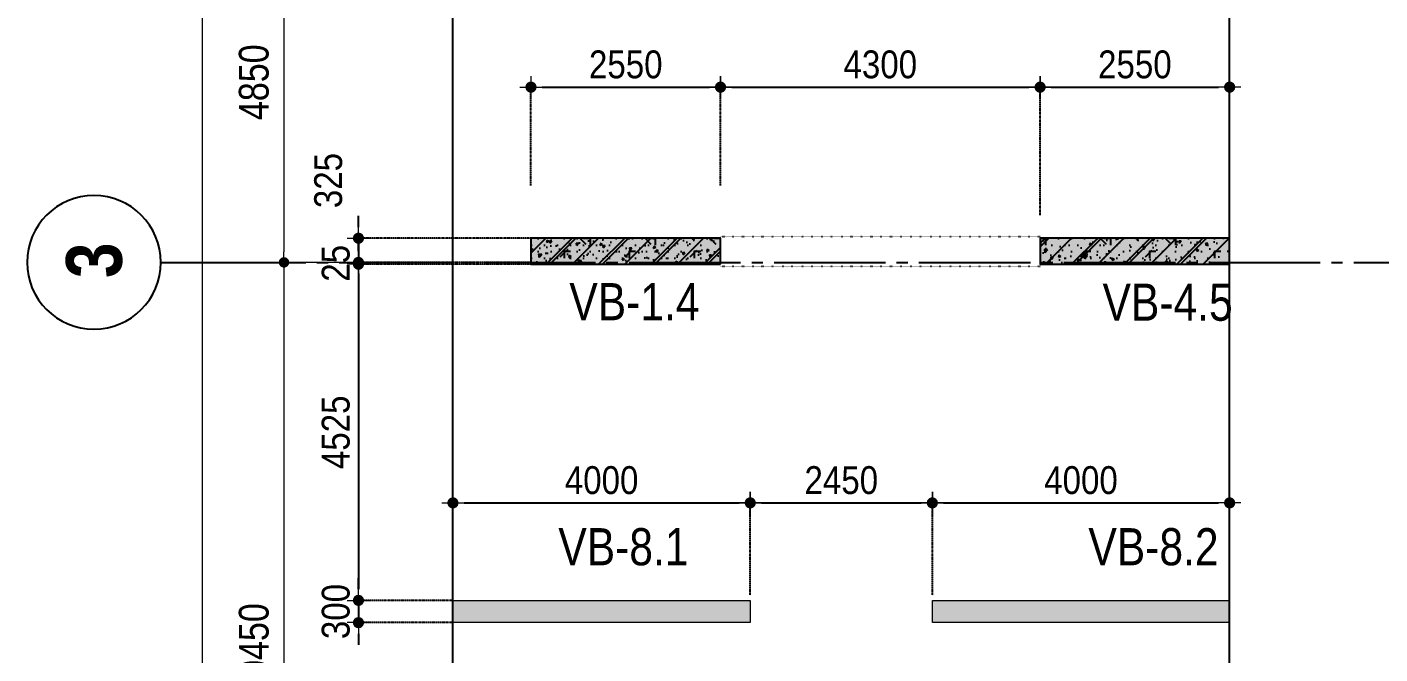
# Model space of a CAD drawing. Header units: millimetres. Extents: x -3973692 to -2843767, y 592734 to 838475.
# Drawn here: x -3077375 to -3059173, y 745760 to 754199 of the extents above; entities that cross this region are included whole.
import ezdxf
from ezdxf.enums import TextEntityAlignment as Align

# ---------------------------------------------------------------- set-up
doc = ezdxf.new("R2010")
doc.units = ezdxf.units.MM
doc.header["$MEASUREMENT"] = 0
doc.header["$PDMODE"] = 3
doc.header["$PDSIZE"] = -20
for name, pattern in [('CHG_XX_Luoi truc-Block B$0$MB_Luoi truc-150-TWB$0$Center101', [13, 10, -1, 1, -1]), ('DIVIDE2', [15.87499999999999, 6.349999999999998, -3.174999999999998, 0, -3.174999999999998, 0, -3.174999999999998]), ('DOT2', [0.125, 0, -0.125]), ('HIDDEN5', [2.8375, 1.25, -1.5875])]:
    doc.linetypes.add(name, pattern=pattern)
doc.layers.get('0').update_dxf_attribs({"lineweight": 9})
doc.layers.get('Defpoints').update_dxf_attribs({"color": 10, "lineweight": 0})
for name, color, linetype, lineweight in [("'S_General_Dim_1", 1, 'Continuous', 18), ("'S_General_Divide_3 Intermediate", 3, 'DIVIDE2', 40), ('CHG_XX_Cot_Block B-T4-7$0$Ap0302_PC', 150, 'Continuous', 9), ('CHG_XX_Cot_Block B-T4-7$0$DBAO', 3, 'Continuous', 13), ('CHG_XX_Luoi truc-Block B$0$Dim 200', 1, 'Continuous', 5), ('TEXT', 7, 'Continuous', 15)]:
    doc.layers.add(name, color=color, linetype=linetype, lineweight=lineweight)
for name, color, linetype in [('CHG_XX_Cot_Block B-T4-7$0$mb_cot tang 9-13 twb$0$Concrete Hatch', 218, 'Continuous'), ('CHG_XX_Cot_Block B-T4-7$0$mb_cot tang 9-13 twb$0$Concrete Line', 6, 'Continuous'), ('CHG_XX_Cot_Block B-T4-7$0$mb_cot tang 9-13 twb$0$Concrete Solid', 216, 'Continuous'), ('CHG_XX_Luoi truc-Block B$0$MB_Luoi truc-150-TWB$0$Grid', 34, 'Continuous'), ('CHG_XX_Luoi truc-Block B$0$MB_Luoi truc-150-TWB$0$Grid Line', 251, 'CHG_XX_Luoi truc-Block B$0$MB_Luoi truc-150-TWB$0$Center101'), ('dim', 1, 'Continuous')]:
    doc.layers.add(name, color=color, linetype=linetype)
doc.styles.add('arial', font='arial.ttf', dxfattribs={"width": 0.85})
doc.styles.add('CHG_XX_Luoi truc-Block B$0$MB_Luoi truc-150-TWB$0$Grid A-F$0$VNI-HelveCB', font='')
doc.styles.add('CHG_XX_Luoi truc-Block B$0$Star-HelCon', font='')
doc.styles.add('TTP-HelCon', font='')
doc.styles.get('CHG_XX_Luoi truc-Block B$0$MB_Luoi truc-150-TWB$0$Grid A-F$0$VNI-HelveCB').set_extended_font_data('VNI-Helve-Condense', bold=True)
doc.styles.get('CHG_XX_Luoi truc-Block B$0$Star-HelCon').set_extended_font_data('VNI-Helve-Condense')
doc.styles.get('TTP-HelCon').set_extended_font_data('VNI-Helve-Condense')
doc.dimstyles.new('150', dxfattribs={"dimscale": 150, "dimtxt": 2.5, "dimasz": 1, "dimexe": 0, "dimexo": 0, "dimgap": 0.75, "dimtad": 1, "dimdec": 0, "dimzin": 9, "dimdsep": 46, "dimtxsty": 'arial', "dimblk1": 'DIMDOT', "dimblk2": 'DIMDOT', "dimsah": 1, "dimcen": 2, "dimdle": 3, "dimclre": 8, "dimclrt": 2, "dimadec": 0, "dimazin": 0, "dimtfac": 1, "dimtdec": 0, "dimtix": 1, "dimtmove": 2, "dimatfit": 3, "dimldrblk": 'DIMPIJL', "dimfxl": 1, "dimtvp": 1.8, "dimtolj": 1, "dimtzin": 0, "dimarcsym": 0})
doc.dimstyles.new('CHG_XX_Luoi truc-Block B$0$Dim 200', dxfattribs={"dimscale": 200, "dimtxt": 2, "dimasz": 0.7, "dimexe": 1, "dimexo": 1, "dimgap": 1, "dimtad": 1, "dimdec": 0, "dimzin": 12, "dimdsep": 46, "dimtxsty": 'CHG_XX_Luoi truc-Block B$0$Star-HelCon', "dimblk": 'CHG_XX_Luoi truc-Block B$0$_Dot', "dimcen": 1, "dimclrd": 256, "dimclre": 256, "dimclrt": 3, "dimadec": 0, "dimazin": 0, "dimtfac": 1, "dimtdec": 0, "dimtix": 1, "dimtmove": 2, "dimatfit": 3, "dimldrblk": 'CHG_XX_Luoi truc-Block B$0$HTT Arrow 30', "dimfxl": 1, "dimtolj": 1, "dimtzin": 0, "dimarcsym": 0})

# ---------------------------------------------------------------- blocks, each defined once
blk = doc.blocks.new('*U3043')
at = {"layer": 'CHG_XX_Luoi truc-Block B$0$MB_Luoi truc-150-TWB$0$Grid', "lineweight": -2}
blk.add_line((0, -3), (0, 0), dxfattribs=at)
blk.add_circle((0, -9), 6, dxfattribs=at)
at = {"layer": 'CHG_XX_Luoi truc-Block B$0$MB_Luoi truc-150-TWB$0$Grid Line'}
blk.add_line((0, 0), (0, 189), dxfattribs=at)
at = {"layer": 'CHG_XX_Luoi truc-Block B$0$MB_Luoi truc-150-TWB$0$Grid', "lineweight": -2, "style": 'CHG_XX_Luoi truc-Block B$0$MB_Luoi truc-150-TWB$0$Grid A-F$0$VNI-HelveCB'}
for tag, p in [('GRIDSUB', (0, 198)), ('GRID', (0, -9))]:
    blk.add_attdef(tag, text='', height=5, dxfattribs=at).set_placement(p, align=Align.MIDDLE)
blk = doc.blocks.new('CHG_XX_Luoi truc-Block B$0$_Dot')
at = {"color": 0, "linetype": 'ByBlock', "lineweight": -2}
blk.add_line((-0.5, 0), (-1, 0), dxfattribs=at)
at = {"color": 0, "linetype": 'ByBlock', "const_width": 0.5}
blk.add_lwpolyline([(-0.25, 0, 1), (0.25, 0, 1)], format="xyb", close=True, dxfattribs=at)
blk = doc.blocks.new('*D3051')
at = {"layer": 'CHG_XX_Luoi truc-Block B$0$Dim 200', "lineweight": -2, "transparency": 16777216}
for p, q in [((8025452.756119345, 1119498.634998515), (8023615.11232847, 1119498.634998515)), ((8023815.11232847, 1119358.634998515), (8023815.11232847, 1114788.634998515)), ((8025584.807259982, 1114648.634998515), (8023615.11232847, 1114648.634998515))]:
    blk.add_line(p, q, dxfattribs=at)
at = {"layer": 'Defpoints', "color": 0, "transparency": 16777216}
for p in [(8025652.756119345, 1119498.634998515), (8023815.11232847, 1114648.634998515), (8025784.807259982, 1114648.634998515)]:
    blk.add_point(p, dxfattribs=at)
at = {"layer": 'CHG_XX_Luoi truc-Block B$0$Dim 200', "lineweight": -2, "transparency": 16777216, "xscale": 140, "yscale": 140, "zscale": 140}
for p, rotation in [((8023815.11232847, 1119498.634998515), 90), ((8023815.11232847, 1114648.634998515), 270)]:
    blk.add_blockref('CHG_XX_Luoi truc-Block B$0$_Dot', p, dxfattribs=dict(at, rotation=rotation))
at = {"layer": 'CHG_XX_Luoi truc-Block B$0$Dim 200', "color": 3, "transparency": 16777216, "insert": (8023410.845661803, 1117073.634998517), "char_height": 400, "attachment_point": 5, "rotation": 90, "style": 'CHG_XX_Luoi truc-Block B$0$Star-HelCon'}
blk.add_mtext('\\A1;4850', dxfattribs=at)
blk = doc.blocks.new('CHG_XX_Luoi truc-Block B$0$HTT Arrow 30')
blk.add_hatch(color=256).paths.add_polyline_path([(-2.5, 0.3750000000000002), (-2.5, -0.3749999999999998), (0, 0)])
at = {"color": 0, "linetype": 'ByBlock', "lineweight": -2}
for p, q in [((0, 0), (-2.5, 0.3750000000000002)), ((-2.5, -0.3749999999999998), (-2.5, 0.3750000000000002)), ((0, 0), (-2.5, -0.3749999999999998))]:
    blk.add_line(p, q, dxfattribs=at)
blk = doc.blocks.new('*D3052')
at = {"layer": 'CHG_XX_Luoi truc-Block B$0$Dim 200', "lineweight": -2, "transparency": 16777216}
for p, q in [((8025584.807259982, 1114648.634998515), (8023615.11232847, 1114648.634998515)), ((8023815.11232847, 1114508.634998515), (8023815.11232847, 1104338.634998515)), ((8025584.807259982, 1104198.634998515), (8023615.11232847, 1104198.634998515))]:
    blk.add_line(p, q, dxfattribs=at)
at = {"layer": 'Defpoints', "color": 0, "transparency": 16777216}
for p in [(8025784.807259982, 1114648.634998515), (8023815.11232847, 1104198.634998515), (8025784.807259982, 1104198.634998515)]:
    blk.add_point(p, dxfattribs=at)
at = {"layer": 'CHG_XX_Luoi truc-Block B$0$Dim 200', "lineweight": -2, "transparency": 16777216, "xscale": 140, "yscale": 140, "zscale": 140}
for p, rotation in [((8023815.11232847, 1114648.634998515), 90), ((8023815.11232847, 1104198.634998515), 270)]:
    blk.add_blockref('CHG_XX_Luoi truc-Block B$0$_Dot', p, dxfattribs=dict(at, rotation=rotation))
at = {"layer": 'CHG_XX_Luoi truc-Block B$0$Dim 200', "color": 3, "transparency": 16777216, "insert": (8023410.845661803, 1109423.634998517), "char_height": 400, "attachment_point": 5, "rotation": 90, "style": 'CHG_XX_Luoi truc-Block B$0$Star-HelCon'}
blk.add_mtext('\\A1;10450', dxfattribs=at)
blk = doc.blocks.new('*D3045')
at = {"layer": 'CHG_XX_Luoi truc-Block B$0$Dim 200', "lineweight": -2, "transparency": 16777216}
for p, q in [((8024551.736513704, 1125848.634998515), (8022515.368761293, 1125848.634998515)), ((8022715.368761293, 1125708.634998515), (8022715.368761293, 1047588.634998515)), ((8023790.975346348, 1047448.634998515), (8022515.368761293, 1047448.634998515))]:
    blk.add_line(p, q, dxfattribs=at)
at = {"layer": 'Defpoints', "color": 0, "transparency": 16777216}
for p in [(8024751.736513704, 1125848.634998515), (8022715.368761293, 1047448.634998515), (8023990.975346348, 1047448.634998515)]:
    blk.add_point(p, dxfattribs=at)
at = {"layer": 'CHG_XX_Luoi truc-Block B$0$Dim 200', "lineweight": -2, "transparency": 16777216, "xscale": 140, "yscale": 140, "zscale": 140}
for p, rotation in [((8022715.368761293, 1125848.634998515), 90), ((8022715.368761293, 1047448.634998515), 270)]:
    blk.add_blockref('CHG_XX_Luoi truc-Block B$0$_Dot', p, dxfattribs=dict(at, rotation=rotation))
at = {"layer": 'CHG_XX_Luoi truc-Block B$0$Dim 200', "color": 3, "transparency": 16777216, "insert": (8022311.102094626, 1086648.634998517), "char_height": 400, "attachment_point": 5, "rotation": 90, "style": 'CHG_XX_Luoi truc-Block B$0$Star-HelCon'}
blk.add_mtext('\\A1;78400', dxfattribs=at)
blk = doc.blocks.new('*U3111')
at = {"layer": 'CHG_XX_Cot_Block B-T4-7$0$mb_cot tang 9-13 twb$0$Concrete Hatch'}
h = blk.add_hatch(dxfattribs=at)
h.set_pattern_fill('CONCRETE', color=256, scale=50, style=0, pattern_type=2)
h.set_pattern_definition([(45, (1000, 100.0000000010479), (-176.7766952966369, 176.7766952966369), []), (45, (1000, 150.0000000010479), (-353.5533905932737, 353.5533905932738), []), (49.99999999999999, (1000, 100.0000000010479), (358.6300913003767, -31.37606749129755), [37.5, -412.5]), (355, (1000, 100.0000000010479), (-69.3756668065, 376.0960668500059), [30, -330]), (100.4514, (1029.88584, 97.38533000104786), (289.2546908570108, 344.7197710304768), [31.870095, -350.571056]), (46.18420000000001, (1000, 200.0000000010479), (533.6205243128222, -82.75950716450905), [56.25, -618.75]), (96.6356, (1044.4683725, 193.1033465010478), (467.3313527743517, 487.0589354502209), [47.805144, -525.8565]), (351.1842, (1000, 200.0000000010479), (467.3309725668136, 487.0593004626623), [45, -495]), (21, (1050, 175.0000000010479), (298.4535260592309, -201.3094453326694), [37.5, -412.5]), (326.0000000000001, (1050, 175.0000000010479), (121.6576659607909, 362.5750225234265), [30, -330]), (71.4514, (1074.8711165, 158.2241970010479), (420.111314290745, 161.2652483549762), [31.870095, -350.571056]), (37.50000000000001, (1000, 100.0000000010479), (6.079927658645334, 166.4469269156558), [0, -326, 0, -335, 0, -331.25]), (7.499999999999999, (1000, 100.0000000010479), (131.5347687210743, 197.2058559411801), [0, -191, 0, -318.5, 0, -126.25]), (327.5, (888.5, 100.0000000010479), (266.9112180862045, -11.2774358671899), [0, -125, 0, -390, 0, -517.5]), (317.5, (838.5, 100.0000000010479), (291.5930846711931, 50.05249116615882), [0, -162.5, 0, -259, 0, -367.5]), (0, (1175, 275.0000000010479), (0, 875), [87.5, -787.5]), (0, (1437.5, 450.0000000010479), (0, 875), [87.5, -787.5]), (0, (1262.5, 800.0000000010479), (0, 875), [87.5, -350, 87.5, -350]), (90, (1175, 275.0000000010479), (-875, 5.35782974626967e-14), [87.5, -787.5]), (90, (1262.5, 800.0000000010479), (-875, 5.35782974626967e-14), [87.5, -787.5]), (90, (1525, 450.0000000010479), (-875, 5.35782974626967e-14), [87.5, -787.5]), (90, (1700, 712.5000000010479), (-875, 5.35782974626967e-14), [87.5, -787.5]), (135, (1262.5, 275.0000000010479), (-875.016357447105, 8.881784197001252e-14), [123.76, -1113.7]), (135, (1350, 800.0000000010479), (-875.016357447105, 8.881784197001252e-14), [123.76, -1113.7]), (45, (1437.5, 450.0000000010479), (8.881784197001252e-14, 875.016357447105), [123.76, -247.485, 123.76, -742.455]), (0, (825, 100.0000000010479), (87.5, 87.5), [-175, 0])])
h.paths.add_polyline_path([(-750, 250.0000000010477), (-750, -99.99999999999989), (1800, -100), (1800, 250.0000000010477)])
at = {"layer": 'CHG_XX_Cot_Block B-T4-7$0$mb_cot tang 9-13 twb$0$Concrete Solid'}
blk.add_hatch(color=256, dxfattribs=at).paths.add_polyline_path([(-750, 250.0000000010477), (-750, -99.99999999999989), (1800, -100), (1800, 250.0000000010477)])
at = {"layer": 'CHG_XX_Cot_Block B-T4-7$0$mb_cot tang 9-13 twb$0$Concrete Line'}
blk.add_lwpolyline([(-750, 250.0000000010477), (-750, -99.99999999999989), (1800, -100), (1800, 250.0000000010477)], close=True, dxfattribs=at)
blk = doc.blocks.new('CHG_XX_Cot_Block B-T4-7$0$Block A_C10450x300')
at = {"layer": 'CHG_XX_Cot_Block B-T4-7$0$Ap0302_PC', "true_color": 0x139b48}
h = blk.add_hatch(color=114, dxfattribs=at)
h.dxf.hatch_style = 1
h.paths.add_polyline_path([(6450, 0), (6450, -300), (10450, -300), (10450, 0)])
h.paths.add_polyline_path([(3999.999999735694, -300), (3999.999999735694, 0), (0, 0), (0, -300)])
at = {"layer": 'CHG_XX_Cot_Block B-T4-7$0$Ap0302_PC'}
for points in [[(-2.643064362928271e-07, 2.91038304567337e-11), (3999.999999735694, 2.91038304567337e-11), (3999.999999735694, -299.9999999999709), (-2.643064362928271e-07, -299.9999999999709)], [(6450, 0), (10450, 0), (10450, -300), (6450, -300)]]:
    blk.add_lwpolyline(points, close=True, dxfattribs=at)
blk = doc.blocks.new('b')
at = {"layer": 'TEXT', "color": 3, "style": 'TTP-HelCon'}
for s, p in [('VB-1.4', (-21133.98161466699, -11978.91675006878)), ('VB-4.5', (-13959.67461466696, -11985.68075006874)), ('VB-8.1', (-21281.88961466681, -15277.84605165769)), ('VB-8.2', (-14150.01511466689, -15277.84605165769))]:
    blk.add_text(s, height=500, dxfattribs=at).set_placement(p)
blk = doc.blocks.new('DIMDOT')
for p, q in [((1, 0), (-1, 0)), ((0, -1), (0, 1))]:
    blk.add_line(p, q)
at = {"const_width": 0.5}
blk.add_lwpolyline([(-0.25, 0, 1), (0.25, 0, 1)], format="xyb", close=True, dxfattribs=at)
blk = doc.blocks.new('*D910')
at = {"layer": "'S_General_Dim_1", "color": 0, "lineweight": -2, "transparency": 16777216}
for p, q in [((-3072916.355607318, 751506.0114495872), (-3072916.355607318, 751656.0114495872)), ((-3072916.355607318, 751356.0114495872), (-3072916.355607318, 751031.0114495863)), ((-3072916.355607318, 750881.0114495863), (-3072916.355607318, 750731.0114495863))]:
    blk.add_line(p, q, dxfattribs=at)
at = {"layer": "'S_General_Dim_1", "color": 8, "linetype": 'HIDDEN5', "lineweight": -2, "transparency": 16777216}
for p, q in [((-3070595.198563455, 751356.0114495872), (-3072916.355607318, 751356.0114495872)), ((-3070595.198556935, 751031.0114495863), (-3072916.355607318, 751031.0114495863))]:
    blk.add_line(p, q, dxfattribs=at)
at = {"layer": 'Defpoints', "color": 0, "transparency": 16777216}
for p in [(-3070595.198563455, 751356.0114495872), (-3072916.355607318, 751031.0114495863), (-3070595.198556935, 751031.0114495863)]:
    blk.add_point(p, dxfattribs=at)
at = {"layer": "'S_General_Dim_1", "color": 0, "lineweight": -2, "transparency": 16777216, "xscale": 150, "yscale": 150, "zscale": 150}
for p, rotation in [((-3072916.355607318, 751356.0114495872), 270), ((-3072916.355607318, 751031.0114495863), 90)]:
    blk.add_blockref('DIMDOT', p, dxfattribs=dict(at, rotation=rotation))
at = {"layer": "'S_General_Dim_1", "color": 2, "transparency": 16777216, "insert": (-3073321.81263322, 752132.5719830752), "char_height": 375, "attachment_point": 5, "rotation": 90, "style": 'arial'}
blk.add_mtext('\\A1;325', dxfattribs=at)
blk = doc.blocks.new('DIMPIJL')
at = {"linetype": 'ByBlock'}
blk.add_solid([(-2.5, 0.4166666666666686), (-2.5, -0.4166666666666686), (0, 0)], dxfattribs=at)
blk = doc.blocks.new('*D911')
at = {"layer": "'S_General_Dim_1", "color": 0, "lineweight": -2, "transparency": 16777216}
for p, q in [((-3072916.355607318, 751181.0114495863), (-3072916.355607318, 751331.0114495863)), ((-3072916.355607318, 751031.0114495863), (-3072916.355607318, 751006.0114495861)), ((-3072916.355607318, 750856.0114495861), (-3072916.355607318, 750706.0114495861))]:
    blk.add_line(p, q, dxfattribs=at)
at = {"layer": "'S_General_Dim_1", "color": 8, "linetype": 'HIDDEN5', "lineweight": -2, "transparency": 16777216}
for p, q in [((-3070595.198556935, 751031.0114495863), (-3072916.355607318, 751031.0114495863)), ((-3070595.198556935, 751006.0114495861), (-3072916.355607318, 751006.0114495861))]:
    blk.add_line(p, q, dxfattribs=at)
at = {"layer": 'Defpoints', "color": 0, "transparency": 16777216}
for p in [(-3070595.198556935, 751031.0114495863), (-3072916.355607318, 751006.0114495861), (-3070595.198556935, 751006.0114495861)]:
    blk.add_point(p, dxfattribs=at)
at = {"layer": "'S_General_Dim_1", "color": 0, "lineweight": -2, "transparency": 16777216, "xscale": 150, "yscale": 150, "zscale": 150}
for p, rotation in [((-3072916.355607318, 751031.0114495863), 270), ((-3072916.355607318, 751006.0114495861), 90)]:
    blk.add_blockref('DIMDOT', p, dxfattribs=dict(at, rotation=rotation))
at = {"layer": "'S_General_Dim_1", "color": 2, "transparency": 16777216, "insert": (-3073220.320477713, 751018.5114495871), "char_height": 375, "attachment_point": 5, "rotation": 90, "style": 'arial'}
blk.add_mtext('\\A1;25', dxfattribs=at)
blk = doc.blocks.new('*D912')
at = {"layer": "'S_General_Dim_1", "color": 8, "linetype": 'HIDDEN5', "lineweight": -2, "transparency": 16777216}
for p, q in [((-3070595.198556935, 751006.0114495861), (-3072916.35560732, 751006.0114495861)), ((-3071645.198556935, 746481.0114519148), (-3072916.35560732, 746481.0114519148))]:
    blk.add_line(p, q, dxfattribs=at)
at = {"layer": "'S_General_Dim_1", "color": 0, "lineweight": -2, "transparency": 16777216}
blk.add_line((-3072916.35560732, 750856.0114495861), (-3072916.35560732, 746631.0114519148), dxfattribs=at)
at = {"layer": 'Defpoints', "color": 0, "transparency": 16777216}
for p in [(-3070595.198556935, 751006.0114495861), (-3072916.35560732, 746481.0114519148), (-3071645.198556935, 746481.0114519148)]:
    blk.add_point(p, dxfattribs=at)
at = {"layer": "'S_General_Dim_1", "color": 0, "lineweight": -2, "transparency": 16777216, "xscale": 150, "yscale": 150, "zscale": 150}
for p, rotation in [((-3072916.35560732, 751006.0114495861), 90), ((-3072916.35560732, 746481.0114519148), 270)]:
    blk.add_blockref('DIMDOT', p, dxfattribs=dict(at, rotation=rotation))
at = {"layer": "'S_General_Dim_1", "color": 2, "transparency": 16777216, "insert": (-3073220.320477715, 748743.5114507512), "char_height": 375, "attachment_point": 5, "rotation": 90, "style": 'arial'}
blk.add_mtext('\\A1;4525', dxfattribs=at)
blk = doc.blocks.new('*D913')
at = {"layer": "'S_General_Dim_1", "color": 0, "lineweight": -2, "transparency": 16777216}
for p, q in [((-3072916.355607319, 746631.0114519148), (-3072916.355607319, 746781.0114519148)), ((-3072916.355607319, 746481.0114519148), (-3072916.355607319, 746181.0114519148)), ((-3072916.355607319, 746031.0114519148), (-3072916.355607319, 745881.0114519148))]:
    blk.add_line(p, q, dxfattribs=at)
at = {"layer": "'S_General_Dim_1", "color": 8, "linetype": 'HIDDEN5', "lineweight": -2, "transparency": 16777216}
for p, q in [((-3071645.198556935, 746481.0114519148), (-3072916.355607319, 746481.0114519148)), ((-3071645.198556935, 746181.0114519148), (-3072916.355607319, 746181.0114519148))]:
    blk.add_line(p, q, dxfattribs=at)
at = {"layer": 'Defpoints', "color": 0, "transparency": 16777216}
for p in [(-3071645.198556935, 746481.0114519148), (-3072916.355607319, 746181.0114519148), (-3071645.198556935, 746181.0114519148)]:
    blk.add_point(p, dxfattribs=at)
at = {"layer": "'S_General_Dim_1", "color": 0, "lineweight": -2, "transparency": 16777216, "xscale": 150, "yscale": 150, "zscale": 150}
for p, rotation in [((-3072916.355607319, 746481.0114519148), 270), ((-3072916.355607319, 746181.0114519148), 90)]:
    blk.add_blockref('DIMDOT', p, dxfattribs=dict(at, rotation=rotation))
at = {"layer": "'S_General_Dim_1", "color": 2, "transparency": 16777216, "insert": (-3073220.448376759, 746331.0114519156), "char_height": 375, "attachment_point": 5, "rotation": 90, "style": 'arial'}
blk.add_mtext('\\A1;300', dxfattribs=at)
blk = doc.blocks.new('*D953')
at = {"layer": "'S_General_Dim_1", "color": 8, "linetype": 'HIDDEN5', "lineweight": -2, "transparency": 16777216}
for p, q in [((-3070595.198556934, 752065.2407145931), (-3070595.198556934, 753389.9756098083)), ((-3068045.198556934, 752065.2407145931), (-3068045.198556934, 753389.9756098083))]:
    blk.add_line(p, q, dxfattribs=at)
at = {"layer": "'S_General_Dim_1", "color": 0, "lineweight": -2, "transparency": 16777216}
blk.add_line((-3070445.198556934, 753389.9756098083), (-3068195.198556934, 753389.9756098083), dxfattribs=at)
at = {"layer": 'Defpoints', "color": 0, "transparency": 16777216}
for p in [(-3068045.198556934, 753389.9756098083), (-3070595.198556934, 752065.2407145931), (-3068045.198556934, 752065.2407145931)]:
    blk.add_point(p, dxfattribs=at)
at = {"layer": "'S_General_Dim_1", "color": 0, "lineweight": -2, "transparency": 16777216, "xscale": 150, "yscale": 150, "zscale": 150, "rotation": 180}
blk.add_blockref('DIMDOT', (-3070595.198556934, 753389.9756098083), dxfattribs=at)
at = {"layer": "'S_General_Dim_1", "color": 0, "lineweight": -2, "transparency": 16777216, "xscale": 150, "yscale": 150, "zscale": 150}
blk.add_blockref('DIMDOT', (-3068045.198556934, 753389.9756098083), dxfattribs=at)
at = {"layer": "'S_General_Dim_1", "color": 2, "transparency": 16777216, "insert": (-3069320.198556934, 753693.940480204), "char_height": 375, "attachment_point": 5, "style": 'arial'}
blk.add_mtext('\\A1;2550', dxfattribs=at)
blk = doc.blocks.new('*D954')
at = {"layer": "'S_General_Dim_1", "color": 8, "linetype": 'HIDDEN5', "lineweight": -2, "transparency": 16777216}
for p, q in [((-3068045.198556934, 752065.2407145931), (-3068045.198556934, 753389.9756098083)), ((-3063745.198556935, 751665.2407145926), (-3063745.198556935, 753389.9756098083))]:
    blk.add_line(p, q, dxfattribs=at)
at = {"layer": "'S_General_Dim_1", "color": 0, "lineweight": -2, "transparency": 16777216}
blk.add_line((-3067895.198556934, 753389.9756098083), (-3063895.198556935, 753389.9756098083), dxfattribs=at)
at = {"layer": 'Defpoints', "color": 0, "transparency": 16777216}
for p in [(-3063745.198556935, 753389.9756098083), (-3068045.198556934, 752065.2407145931), (-3063745.198556935, 751665.2407145926)]:
    blk.add_point(p, dxfattribs=at)
at = {"layer": "'S_General_Dim_1", "color": 0, "lineweight": -2, "transparency": 16777216, "xscale": 150, "yscale": 150, "zscale": 150, "rotation": 180}
blk.add_blockref('DIMDOT', (-3068045.198556934, 753389.9756098083), dxfattribs=at)
at = {"layer": "'S_General_Dim_1", "color": 0, "lineweight": -2, "transparency": 16777216, "xscale": 150, "yscale": 150, "zscale": 150}
blk.add_blockref('DIMDOT', (-3063745.198556935, 753389.9756098083), dxfattribs=at)
at = {"layer": "'S_General_Dim_1", "color": 2, "transparency": 16777216, "insert": (-3065895.198556934, 753694.068379249), "char_height": 375, "attachment_point": 5, "style": 'arial'}
blk.add_mtext('\\A1;4300', dxfattribs=at)
blk = doc.blocks.new('*D955')
at = {"layer": "'S_General_Dim_1", "color": 8, "linetype": 'HIDDEN5', "lineweight": -2, "transparency": 16777216}
for p, q in [((-3063745.198556935, 751665.2407145926), (-3063745.198556935, 753389.9756098083)), ((-3061195.198556935, 751665.2407145926), (-3061195.198556935, 753389.9756098083))]:
    blk.add_line(p, q, dxfattribs=at)
at = {"layer": "'S_General_Dim_1", "color": 0, "lineweight": -2, "transparency": 16777216}
blk.add_line((-3063595.198556935, 753389.9756098083), (-3061345.198556935, 753389.9756098083), dxfattribs=at)
at = {"layer": 'Defpoints', "color": 0, "transparency": 16777216}
for p in [(-3061195.198556935, 753389.9756098083), (-3063745.198556935, 751665.2407145926), (-3061195.198556935, 751665.2407145926)]:
    blk.add_point(p, dxfattribs=at)
at = {"layer": "'S_General_Dim_1", "color": 0, "lineweight": -2, "transparency": 16777216, "xscale": 150, "yscale": 150, "zscale": 150, "rotation": 180}
blk.add_blockref('DIMDOT', (-3063745.198556935, 753389.9756098083), dxfattribs=at)
at = {"layer": "'S_General_Dim_1", "color": 0, "lineweight": -2, "transparency": 16777216, "xscale": 150, "yscale": 150, "zscale": 150}
blk.add_blockref('DIMDOT', (-3061195.198556935, 753389.9756098083), dxfattribs=at)
at = {"layer": "'S_General_Dim_1", "color": 2, "transparency": 16777216, "insert": (-3062470.198556935, 753693.940480204), "char_height": 375, "attachment_point": 5, "style": 'arial'}
blk.add_mtext('\\A1;2550', dxfattribs=at)
blk = doc.blocks.new('*D2394')
at = {"layer": "'S_General_Dim_1", "color": 8, "linetype": 'HIDDEN5', "lineweight": -2, "transparency": 16777216}
for p, q in [((-3071645.198556934, 746549.156754716), (-3071645.198556934, 747793.4933028014)), ((-3067645.198556934, 746549.156754716), (-3067645.198556934, 747793.4933028014))]:
    blk.add_line(p, q, dxfattribs=at)
at = {"layer": "'S_General_Dim_1", "color": 0, "lineweight": -2, "transparency": 16777216}
blk.add_line((-3071495.198556934, 747793.4933028014), (-3067795.198556934, 747793.4933028014), dxfattribs=at)
at = {"layer": 'Defpoints', "color": 0, "transparency": 16777216}
for p in [(-3067645.198556934, 747793.4933028014), (-3071645.198556934, 746549.156754716), (-3067645.198556934, 746549.156754716)]:
    blk.add_point(p, dxfattribs=at)
at = {"layer": "'S_General_Dim_1", "color": 0, "lineweight": -2, "transparency": 16777216, "xscale": 150, "yscale": 150, "zscale": 150, "rotation": 180}
blk.add_blockref('DIMDOT', (-3071645.198556934, 747793.4933028014), dxfattribs=at)
at = {"layer": "'S_General_Dim_1", "color": 0, "lineweight": -2, "transparency": 16777216, "xscale": 150, "yscale": 150, "zscale": 150}
blk.add_blockref('DIMDOT', (-3067645.198556934, 747793.4933028014), dxfattribs=at)
at = {"layer": "'S_General_Dim_1", "color": 2, "transparency": 16777216, "insert": (-3069645.198556934, 748097.458173197), "char_height": 375, "attachment_point": 5, "style": 'arial'}
blk.add_mtext('\\A1;4000', dxfattribs=at)
blk = doc.blocks.new('*D2395')
at = {"layer": "'S_General_Dim_1", "color": 8, "linetype": 'HIDDEN5', "lineweight": -2, "transparency": 16777216}
for p, q in [((-3067645.198556934, 746549.156754716), (-3067645.198556934, 747793.4933028014)), ((-3065195.198556669, 746549.156754716), (-3065195.198556669, 747793.4933028014))]:
    blk.add_line(p, q, dxfattribs=at)
at = {"layer": "'S_General_Dim_1", "color": 0, "lineweight": -2, "transparency": 16777216}
blk.add_line((-3067495.198556934, 747793.4933028014), (-3065345.198556669, 747793.4933028014), dxfattribs=at)
at = {"layer": 'Defpoints', "color": 0, "transparency": 16777216}
for p in [(-3065195.198556669, 747793.4933028014), (-3067645.198556934, 746549.156754716), (-3065195.198556669, 746549.156754716)]:
    blk.add_point(p, dxfattribs=at)
at = {"layer": "'S_General_Dim_1", "color": 0, "lineweight": -2, "transparency": 16777216, "xscale": 150, "yscale": 150, "zscale": 150, "rotation": 180}
blk.add_blockref('DIMDOT', (-3067645.198556934, 747793.4933028014), dxfattribs=at)
at = {"layer": "'S_General_Dim_1", "color": 0, "lineweight": -2, "transparency": 16777216, "xscale": 150, "yscale": 150, "zscale": 150}
blk.add_blockref('DIMDOT', (-3065195.198556669, 747793.4933028014), dxfattribs=at)
at = {"layer": "'S_General_Dim_1", "color": 2, "transparency": 16777216, "insert": (-3066420.198556801, 748097.458173197), "char_height": 375, "attachment_point": 5, "style": 'arial'}
blk.add_mtext('\\A1;2450', dxfattribs=at)
blk = doc.blocks.new('*D2396')
at = {"layer": "'S_General_Dim_1", "color": 8, "linetype": 'HIDDEN5', "lineweight": -2, "transparency": 16777216}
for p, q in [((-3065195.198556669, 746549.156754716), (-3065195.198556669, 747793.4933028014)), ((-3061195.198556669, 746399.156754716), (-3061195.198556669, 747793.4933028014))]:
    blk.add_line(p, q, dxfattribs=at)
at = {"layer": "'S_General_Dim_1", "color": 0, "lineweight": -2, "transparency": 16777216}
blk.add_line((-3065045.198556669, 747793.4933028014), (-3061345.198556669, 747793.4933028014), dxfattribs=at)
at = {"layer": 'Defpoints', "color": 0, "transparency": 16777216}
for p in [(-3061195.198556669, 747793.4933028014), (-3065195.198556669, 746549.156754716), (-3061195.198556669, 746399.156754716)]:
    blk.add_point(p, dxfattribs=at)
at = {"layer": "'S_General_Dim_1", "color": 0, "lineweight": -2, "transparency": 16777216, "xscale": 150, "yscale": 150, "zscale": 150, "rotation": 180}
blk.add_blockref('DIMDOT', (-3065195.198556669, 747793.4933028014), dxfattribs=at)
at = {"layer": "'S_General_Dim_1", "color": 0, "lineweight": -2, "transparency": 16777216, "xscale": 150, "yscale": 150, "zscale": 150}
blk.add_blockref('DIMDOT', (-3061195.198556669, 747793.4933028014), dxfattribs=at)
at = {"layer": "'S_General_Dim_1", "color": 2, "transparency": 16777216, "insert": (-3063195.198556669, 748097.458173197), "char_height": 375, "attachment_point": 5, "style": 'arial'}
blk.add_mtext('\\A1;4000', dxfattribs=at)
blk = doc.blocks.new('CHG_XX_Luoi truc-Block B', base_point=(8026088.360705459, 1047448.634998515))
at = {"layer": 'CHG_XX_Luoi truc-Block B$0$MB_Luoi truc-150-TWB$0$Grid Line'}
for p, q in [((8026088.360705459, 1046158.106275458), (8026088.360705459, 1128272.58077566)), ((8036538.360705458, 1046158.106275256), (8036538.360705458, 1128272.580775458))]:
    blk.add_line(p, q, dxfattribs=at)
at = {"layer": 'CHG_XX_Luoi truc-Block B$0$MB_Luoi truc-150-TWB$0$Grid'}
ref = blk.add_blockref('*U3043', (8022608.235654154, 1114648.634998515), dxfattribs=dict(at, xscale=-150, yscale=150, zscale=150, rotation=270))
ref.add_attrib('GRID', '3', dxfattribs={"lineweight": -2, "height": 750, "rotation": 90, "style": 'CHG_XX_Luoi truc-Block B$0$MB_Luoi truc-150-TWB$0$Grid A-F$0$VNI-HelveCB'}).set_placement((8021258.235654154, 1114676.634998515), align=Align.MIDDLE)
at = {"layer": 'CHG_XX_Luoi truc-Block B$0$Dim 200'}
for base, p1, p2, picture, middle in [((8022715.368761293, 1047448.634998515), (8024751.736513704, 1125848.634998515), (8023990.975346348, 1047448.634998515), '*D3045', (8022311.102094626, 1086648.634998517)), ((8023815.11232847, 1114648.634998515), (8025652.756119345, 1119498.634998515), (8025784.807259982, 1114648.634998515), '*D3051', (8023410.845661803, 1117073.634998517)), ((8023815.11232847, 1104198.634998515), (8025784.807259982, 1114648.634998515), (8025784.807259982, 1104198.634998515), '*D3052', (8023410.845661803, 1109423.634998517))]:
    dim = blk.add_linear_dim(base=base, p1=p1, p2=p2, angle=90, dimstyle='CHG_XX_Luoi truc-Block B$0$Dim 200', dxfattribs=at)
    dim.commit()
    dim.dimension.update_dxf_attribs({"geometry": picture, "text_midpoint": middle})
blk = doc.blocks.new('CHG_XX_Cot_Block B-T4-7', base_point=(8026088.360705459, 1047448.634998515))
at = {"layer": 'CHG_XX_Cot_Block B-T4-7$0$Ap0302_PC', "rotation": 180}
blk.add_blockref('CHG_XX_Cot_Block B-T4-7$0$Block A_C10450x300', (8036538.360705459, 1109798.635000844), dxfattribs=at)
at = {"layer": 'CHG_XX_Cot_Block B-T4-7$0$DBAO'}
blk.add_blockref('CHG_XX_Luoi truc-Block B', (8026088.360705459, 1047448.634998515), dxfattribs=at)
at = {"layer": 'CHG_XX_Cot_Block B-T4-7$0$mb_cot tang 9-13 twb$0$Concrete Line', "rotation": 180}
for p in [(8028938.360698939, 1114873.634998516), (8035788.360698938, 1114873.634998516)]:
    blk.add_blockref('*U3111', p, dxfattribs=at)

msp = doc.modelspace()

# ---------------------------------------------------------------- linework, layer by layer
at = {"layer": 'dim', "linetype": 'DOT2', "ltscale": 10}
for p, q in [((-3068045.198556934, 751381.011449586), (-3063745.198556935, 751381.011449586)), ((-3068045.198556934, 750981.011449586), (-3063745.198556935, 750981.011449586))]:
    msp.add_line(p, q, dxfattribs=at)

# ---------------------------------------------------------------- block references
at = {"layer": "'S_General_Divide_3 Intermediate"}
msp.add_blockref('CHG_XX_Cot_Block B-T4-7', (-3071645.198556934, 683831.0114495861), dxfattribs=at)
at = {"layer": 'dim'}
msp.add_blockref('b', (-3048945.198556815, 762231.011449586), dxfattribs=at)

# ---------------------------------------------------------------- dimensions: what is measured, and where the dimension line sits
at = {"layer": "'S_General_Dim_1"}
for base, p1, p2, picture, middle in [((-3068045.198556934, 753389.9756098083), (-3070595.198556934, 752065.2407145931), (-3068045.198556934, 752065.2407145931), '*D953', (-3069320.198556934, 753693.940480204)), ((-3063745.198556935, 753389.9756098083), (-3068045.198556934, 752065.2407145931), (-3063745.198556935, 751665.2407145926), '*D954', (-3065895.198556934, 753694.068379249)), ((-3061195.198556935, 753389.9756098083), (-3063745.198556935, 751665.2407145926), (-3061195.198556935, 751665.2407145926), '*D955', (-3062470.198556935, 753693.940480204)), ((-3067645.198556934, 747793.4933028014), (-3071645.198556934, 746549.156754716), (-3067645.198556934, 746549.156754716), '*D2394', (-3069645.198556934, 748097.458173197)), ((-3065195.198556669, 747793.4933028014), (-3067645.198556934, 746549.156754716), (-3065195.198556669, 746549.156754716), '*D2395', (-3066420.198556801, 748097.458173197)), ((-3061195.198556669, 747793.4933028014), (-3065195.198556669, 746549.156754716), (-3061195.198556669, 746399.156754716), '*D2396', (-3063195.198556669, 748097.458173197))]:
    dim = msp.add_linear_dim(base=base, p1=p1, p2=p2, dimstyle='150', dxfattribs=at)
    dim.commit()
    dim.dimension.update_dxf_attribs({"geometry": picture, "text_midpoint": middle})
dim = msp.add_linear_dim(base=(-3072916.355607318, 751031.0114495863), p1=(-3070595.198563454, 751356.011449587), p2=(-3070595.198556934, 751031.011449586), angle=90, dimstyle='150', dxfattribs=at)
dim.commit()
dim.dimension.update_dxf_attribs({"geometry": '*D910', "text_midpoint": (-3073321.81263322, 752132.5719830752), "dimtype": 160})
for base, p1, p2, picture, middle in [((-3072916.355607318, 751006.0114495861), (-3070595.198556934, 751031.011449586), (-3070595.198556934, 751006.0114495859), '*D911', (-3073220.320477713, 751018.5114495871)), ((-3072916.35560732, 746481.0114519148), (-3070595.198556934, 751006.0114495859), (-3071645.198556934, 746481.0114519146), '*D912', (-3073220.320477715, 748743.5114507512)), ((-3072916.355607319, 746181.0114519148), (-3071645.198556934, 746481.0114519146), (-3071645.198556934, 746181.0114519146), '*D913', (-3073220.448376759, 746331.0114519156))]:
    dim = msp.add_linear_dim(base=base, p1=p1, p2=p2, angle=90, dimstyle='150', dxfattribs=at)
    dim.commit()
    dim.dimension.update_dxf_attribs({"geometry": picture, "text_midpoint": middle})

doc.saveas('drawing.dxf')
